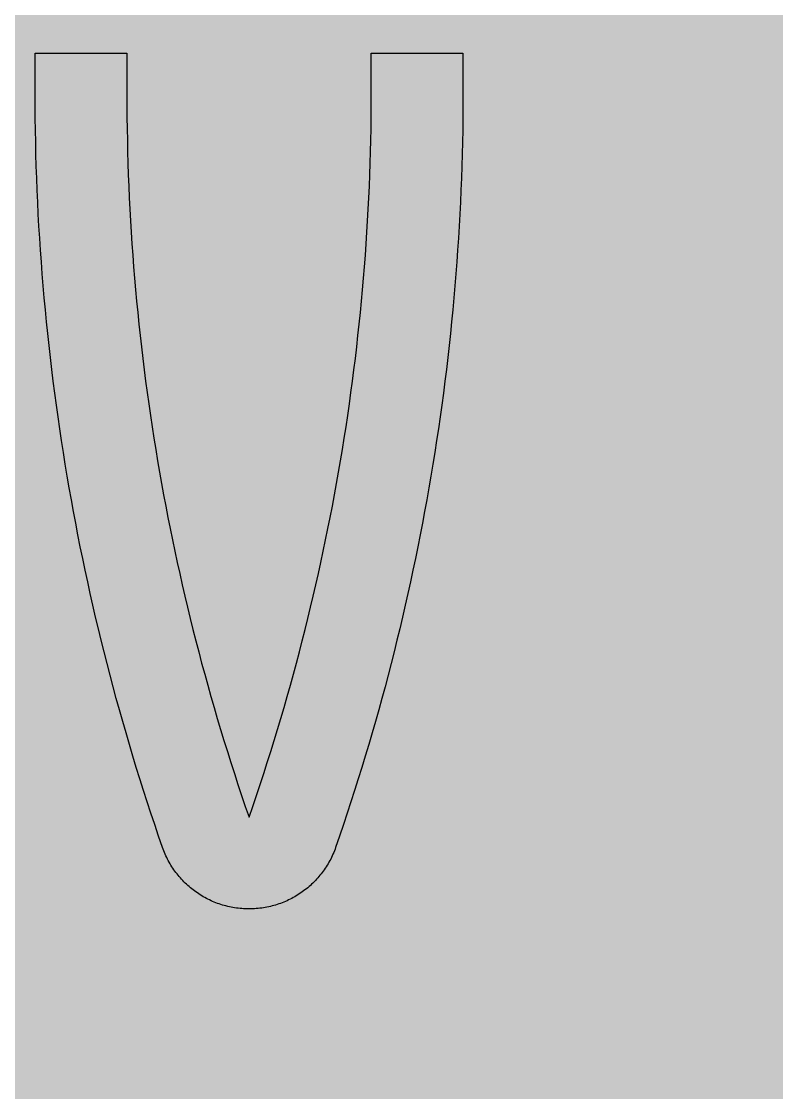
# Model space of a CAD drawing. Header units: metres. Extents: x -10.3 to 34.1, y -1.5 to 32.9.
# Drawn here: x -0.789 to 1.827, y 17.593 to 21.303 of the extents above; entities that cross this region are included whole.
import ezdxf

# ---------------------------------------------------------------- set-up
doc = ezdxf.new("R2010")
doc.units = ezdxf.units.M

msp = doc.modelspace()

# ---------------------------------------------------------------- hatches: boundary and pattern name
at = {"true_color": 0xf1efea}
msp.add_hatch(color=7, dxfattribs=at).paths.add_polyline_path([(-5.715, 5), (-5.7229, 5), (-5.7307, 5.0001), (-5.7387, 5.0004), (-5.7465, 5.0008), (-5.7544, 5.0012), (-5.7621, 5.0017), (-5.77, 5.0024), (-5.7777, 5.003), (-5.7855, 5.0039), (-5.7933, 5.0048), (-5.8011, 5.0058), (-5.8088, 5.0069), (-5.8165, 5.0081), (-5.8242, 5.0094), (-5.8318, 5.0108), (-5.8395, 5.0123), (-5.8471, 5.0139), (-5.8546, 5.0155), (-5.8623, 5.0173), (-5.8698, 5.0191), (-5.8773, 5.021), (-5.8847, 5.0231), (-5.8922, 5.0252), (-5.8997, 5.0274), (-5.9071, 5.0297), (-5.9145, 5.0321), (-5.9218, 5.0346), (-5.9291, 5.0371), (-5.9364, 5.0398), (-5.9436, 5.0425), (-5.9508, 5.0454), (-5.958, 5.0483), (-5.9651, 5.0513), (-5.9722, 5.0544), (-5.9793, 5.0576), (-5.9863, 5.0608), (-5.9933, 5.0642), (-6.0003, 5.0677), (-6.0071, 5.0712), (-6.014, 5.0747), (-6.0208, 5.0785), (-6.0276, 5.0822), (-6.0343, 5.0861), (-6.041, 5.0901), (-6.0476, 5.094), (-6.0542, 5.0981), (-6.0608, 5.1023), (-6.0673, 5.1066), (-6.0737, 5.111), (-6.0801, 5.1154), (-6.0865, 5.1199), (-6.0928, 5.1245), (-6.099, 5.1292), (-6.1052, 5.134), (-6.1113, 5.1388), (-6.1174, 5.1437), (-6.1235, 5.1487), (-6.1294, 5.1538), (-6.1354, 5.1589), (-6.1411, 5.1642), (-6.147, 5.1695), (-6.1527, 5.1749), (-6.1584, 5.1804), (-6.164, 5.1859), (-6.1696, 5.1916), (-6.175, 5.1972), (-6.1804, 5.2029), (-6.1857, 5.2087), (-6.191, 5.2146), (-6.1961, 5.2205), (-6.2012, 5.2265), (-6.2061, 5.2325), (-6.2111, 5.2386), (-6.216, 5.2447), (-6.2207, 5.2509), (-6.2253, 5.2572), (-6.23, 5.2634), (-6.2345, 5.2698), (-6.2389, 5.2762), (-6.2433, 5.2826), (-6.2476, 5.2892), (-6.2518, 5.2957), (-6.2559, 5.3023), (-6.2599, 5.3089), (-6.2638, 5.3156), (-6.2677, 5.3223), (-6.2714, 5.3291), (-6.2752, 5.336), (-6.2788, 5.3428), (-6.2823, 5.3497), (-6.2858, 5.3566), (-6.2891, 5.3636), (-6.2924, 5.3706), (-6.2955, 5.3777), (-6.2986, 5.3848), (-6.3016, 5.392), (-6.3046, 5.3991), (-6.3074, 5.4063), (-6.3102, 5.4135), (-6.3128, 5.4208), (-6.3153, 5.4282), (-6.3179, 5.4355), (-6.3202, 5.4429), (-6.3226, 5.4503), (-6.3248, 5.4577), (-6.3268, 5.4652), (-6.3289, 5.4727), (-6.3309, 5.4802), (-6.3327, 5.4878), (-6.3345, 5.4953), (-6.3361, 5.5028), (-6.3377, 5.5105), (-6.3392, 5.5182), (-6.3406, 5.5258), (-6.3419, 5.5335), (-6.3431, 5.5412), (-6.3441, 5.5489), (-6.3451, 5.5566), (-6.346, 5.5644), (-6.3469, 5.5722), (-6.3476, 5.58), (-6.3483, 5.5878), (-6.3488, 5.5957), (-6.3492, 5.6035), (-6.3496, 5.6113), (-6.3498, 5.6192), (-6.3499, 5.627), (-6.35, 5.635), (-6.35, 21.2983), (-6.3499, 21.3062), (-6.3498, 21.314), (-6.3496, 21.322), (-6.3492, 21.3298), (-6.3488, 21.3377), (-6.3483, 21.3454), (-6.3476, 21.3533), (-6.3469, 21.361), (-6.346, 21.3688), (-6.3451, 21.3766), (-6.3441, 21.3844), (-6.3431, 21.3921), (-6.3419, 21.3998), (-6.3406, 21.4075), (-6.3392, 21.4151), (-6.3377, 21.4228), (-6.3361, 21.4304), (-6.3345, 21.4379), (-6.3327, 21.4456), (-6.3309, 21.453), (-6.3289, 21.4606), (-6.3268, 21.468), (-6.3248, 21.4755), (-6.3226, 21.483), (-6.3202, 21.4904), (-6.3179, 21.4978), (-6.3153, 21.5051), (-6.3128, 21.5124), (-6.3102, 21.5196), (-6.3074, 21.5269), (-6.3046, 21.5341), (-6.3016, 21.5413), (-6.2986, 21.5484), (-6.2955, 21.5555), (-6.2924, 21.5626), (-6.2891, 21.5696), (-6.2858, 21.5765), (-6.2823, 21.5836), (-6.2788, 21.5904), (-6.2752, 21.5973), (-6.2714, 21.6041), (-6.2677, 21.6109), (-6.2638, 21.6176), (-6.2599, 21.6243), (-6.2559, 21.6309), (-6.2518, 21.6375), (-6.2476, 21.6441), (-6.2433, 21.6506), (-6.2389, 21.657), (-6.2345, 21.6634), (-6.23, 21.6697), (-6.2253, 21.6761), (-6.2207, 21.6823), (-6.216, 21.6885), (-6.2111, 21.6947), (-6.2061, 21.7007), (-6.2012, 21.7068), (-6.1961, 21.7127), (-6.191, 21.7187), (-6.1857, 21.7244), (-6.1804, 21.7302), (-6.175, 21.736), (-6.1696, 21.7417), (-6.164, 21.7473), (-6.1584, 21.7529), (-6.1527, 21.7583), (-6.147, 21.7637), (-6.1411, 21.769), (-6.1354, 21.7742), (-6.1294, 21.7794), (-6.1235, 21.7845), (-6.1174, 21.7894), (-6.1113, 21.7944), (-6.1052, 21.7992), (-6.099, 21.804), (-6.0928, 21.8086), (-6.0865, 21.8133), (-6.0801, 21.8178), (-6.0737, 21.8222), (-6.0673, 21.8266), (-6.0608, 21.8309), (-6.0542, 21.8351), (-6.0476, 21.8392), (-6.041, 21.8432), (-6.0343, 21.8471), (-6.0276, 21.851), (-6.0208, 21.8548), (-6.014, 21.8585), (-6.0071, 21.8621), (-6.0003, 21.8656), (-5.9933, 21.8691), (-5.9863, 21.8724), (-5.9793, 21.8756), (-5.9722, 21.8788), (-5.9651, 21.882), (-5.958, 21.8849), (-5.9508, 21.8879), (-5.9436, 21.8907), (-5.9364, 21.8935), (-5.9291, 21.8961), (-5.9218, 21.8986), (-5.9145, 21.9012), (-5.9071, 21.9035), (-5.8997, 21.9058), (-5.8922, 21.908), (-5.8847, 21.9101), (-5.8773, 21.9122), (-5.8698, 21.9141), (-5.8623, 21.916), (-5.8546, 21.9178), (-5.8471, 21.9194), (-5.8395, 21.921), (-5.8318, 21.9225), (-5.8242, 21.9239), (-5.8165, 21.9252), (-5.8088, 21.9263), (-5.8011, 21.9274), (-5.7933, 21.9284), (-5.7855, 21.9293), (-5.7777, 21.9302), (-5.77, 21.931), (-5.7621, 21.9316), (-5.7544, 21.9321), (-5.7465, 21.9325), (-5.7387, 21.9329), (-5.7307, 21.9331), (-5.7229, 21.9332), (-5.715, 21.9333), (5.715, 21.9333), (5.7229, 21.9332), (5.7307, 21.9331), (5.7387, 21.9329), (5.7465, 21.9325), (5.7544, 21.9321), (5.7621, 21.9316), (5.77, 21.931), (5.7778, 21.9302), (5.7855, 21.9293), (5.7933, 21.9284), (5.8011, 21.9274), (5.8088, 21.9263), (5.8165, 21.9252), (5.8242, 21.9239), (5.8319, 21.9225), (5.8395, 21.921), (5.8471, 21.9194), (5.8547, 21.9178), (5.8623, 21.916), (5.8698, 21.9141), (5.8773, 21.9122), (5.8848, 21.9101), (5.8923, 21.908), (5.8997, 21.9058), (5.9071, 21.9035), (5.9145, 21.9012), (5.9218, 21.8986), (5.9291, 21.8961), (5.9364, 21.8935), (5.9436, 21.8907), (5.9509, 21.8879), (5.958, 21.8849), (5.9651, 21.882), (5.9723, 21.8788), (5.9793, 21.8756), (5.9863, 21.8724), (5.9933, 21.8691), (6.0003, 21.8656), (6.0072, 21.8621), (6.0141, 21.8585), (6.0208, 21.8548), (6.0276, 21.851), (6.0344, 21.8471), (6.041, 21.8432), (6.0477, 21.8392), (6.0543, 21.8351), (6.0608, 21.8309), (6.0673, 21.8266), (6.0738, 21.8222), (6.0802, 21.8178), (6.0865, 21.8133), (6.0928, 21.8086), (6.0991, 21.804), (6.1053, 21.7992), (6.1114, 21.7944), (6.1175, 21.7894), (6.1235, 21.7845), (6.1295, 21.7794), (6.1354, 21.7742), (6.1412, 21.769), (6.147, 21.7637), (6.1527, 21.7583), (6.1584, 21.7529), (6.164, 21.7473), (6.1696, 21.7417), (6.1751, 21.736), (6.1805, 21.7302), (6.1857, 21.7244), (6.191, 21.7187), (6.1962, 21.7127), (6.2012, 21.7068), (6.2062, 21.7007), (6.2111, 21.6947), (6.216, 21.6885), (6.2207, 21.6823), (6.2254, 21.6761), (6.23, 21.6697), (6.2346, 21.6634), (6.239, 21.657), (6.2433, 21.6506), (6.2476, 21.6441), (6.2518, 21.6375), (6.2559, 21.6309), (6.2599, 21.6243), (6.2639, 21.6176), (6.2677, 21.6109), (6.2715, 21.6041), (6.2752, 21.5973), (6.2788, 21.5904), (6.2824, 21.5836), (6.2858, 21.5765), (6.2891, 21.5696), (6.2924, 21.5626), (6.2955, 21.5555), (6.2987, 21.5484), (6.3017, 21.5413), (6.3046, 21.5341), (6.3074, 21.5269), (6.3102, 21.5196), (6.3128, 21.5124), (6.3154, 21.5051), (6.3179, 21.4978), (6.3202, 21.4904), (6.3226, 21.483), (6.3248, 21.4755), (6.3269, 21.468), (6.3289, 21.4606), (6.3308, 21.453), (6.3327, 21.4456), (6.3345, 21.4379), (6.3361, 21.4304), (6.3377, 21.4228), (6.3392, 21.4151), (6.3406, 21.4075), (6.3419, 21.3998), (6.343, 21.3921), (6.3441, 21.3844), (6.3451, 21.3766), (6.3461, 21.3688), (6.3469, 21.361), (6.3476, 21.3533), (6.3483, 21.3454), (6.3488, 21.3377), (6.3492, 21.3298), (6.3496, 21.322), (6.3498, 21.314), (6.3499, 21.3062), (6.35, 21.2983), (6.35, 5.635), (6.3499, 5.627), (6.3498, 5.6192), (6.3496, 5.6113), (6.3492, 5.6035), (6.3488, 5.5957), (6.3483, 5.5878), (6.3476, 5.58), (6.3469, 5.5722), (6.3461, 5.5644), (6.3451, 5.5566), (6.3441, 5.5489), (6.343, 5.5412), (6.3419, 5.5335), (6.3406, 5.5258), (6.3392, 5.5182), (6.3377, 5.5105), (6.3361, 5.5028), (6.3345, 5.4953), (6.3327, 5.4878), (6.3308, 5.4802), (6.3289, 5.4727), (6.3269, 5.4652), (6.3248, 5.4577), (6.3226, 5.4503), (6.3202, 5.4429), (6.3179, 5.4355), (6.3154, 5.4282), (6.3128, 5.4208), (6.3102, 5.4135), (6.3074, 5.4063), (6.3046, 5.3991), (6.3017, 5.392), (6.2987, 5.3848), (6.2955, 5.3777), (6.2924, 5.3706), (6.2891, 5.3636), (6.2858, 5.3566), (6.2824, 5.3497), (6.2788, 5.3428), (6.2752, 5.336), (6.2715, 5.3291), (6.2677, 5.3223), (6.2639, 5.3156), (6.2599, 5.3089), (6.2559, 5.3023), (6.2518, 5.2957), (6.2476, 5.2892), (6.2433, 5.2826), (6.239, 5.2762), (6.2346, 5.2698), (6.23, 5.2634), (6.2254, 5.2572), (6.2207, 5.2509), (6.216, 5.2447), (6.2111, 5.2386), (6.2062, 5.2325), (6.2012, 5.2265), (6.1962, 5.2205), (6.191, 5.2146), (6.1857, 5.2087), (6.1805, 5.2029), (6.1751, 5.1972), (6.1696, 5.1916), (6.164, 5.1859), (6.1584, 5.1804), (6.1527, 5.1749), (6.147, 5.1695), (6.1412, 5.1642), (6.1354, 5.1589), (6.1295, 5.1538), (6.1235, 5.1487), (6.1175, 5.1437), (6.1114, 5.1388), (6.1053, 5.134), (6.0991, 5.1292), (6.0928, 5.1245), (6.0865, 5.1199), (6.0802, 5.1154), (6.0738, 5.111), (6.0673, 5.1066), (6.0608, 5.1023), (6.0543, 5.0981), (6.0477, 5.094), (6.041, 5.0901), (6.0344, 5.0861), (6.0276, 5.0822), (6.0208, 5.0785), (6.0141, 5.0747), (6.0072, 5.0712), (6.0003, 5.0677), (5.9933, 5.0642), (5.9863, 5.0608), (5.9793, 5.0576), (5.9723, 5.0544), (5.9651, 5.0513), (5.958, 5.0483), (5.9509, 5.0454), (5.9436, 5.0425), (5.9364, 5.0398), (5.9291, 5.0371), (5.9218, 5.0346), (5.9145, 5.0321), (5.9071, 5.0297), (5.8997, 5.0274), (5.8923, 5.0252), (5.8848, 5.0231), (5.8773, 5.021), (5.8698, 5.0191), (5.8623, 5.0173), (5.8547, 5.0155), (5.8471, 5.0139), (5.8395, 5.0123), (5.8319, 5.0108), (5.8242, 5.0094), (5.8165, 5.0081), (5.8088, 5.0069), (5.8011, 5.0058), (5.7933, 5.0048), (5.7855, 5.0039), (5.7778, 5.003), (5.77, 5.0024), (5.7621, 5.0017), (5.7544, 5.0012), (5.7465, 5.0008), (5.7387, 5.0004), (5.7307, 5.0001), (5.7229, 5), (5.715, 5)])
at = {"true_color": 0x292829}
msp.add_hatch(color=250, dxfattribs=at).paths.add_polyline_path([(0.4234, 21.1925), (0.7409, 21.1925), (0.7409, 21.0511), (0.7407, 21.0095), (0.7404, 20.9679), (0.7399, 20.9263), (0.7391, 20.8846), (0.7381, 20.843), (0.7369, 20.8015), (0.7355, 20.7599), (0.7338, 20.7184), (0.732, 20.6769), (0.73, 20.6353), (0.7277, 20.5939), (0.7252, 20.5524), (0.7224, 20.511), (0.7195, 20.4695), (0.7163, 20.4281), (0.713, 20.3868), (0.7094, 20.3454), (0.7056, 20.304), (0.7016, 20.2627), (0.6973, 20.2214), (0.6929, 20.1801), (0.6883, 20.1389), (0.6834, 20.0977), (0.6783, 20.0565), (0.673, 20.0154), (0.6675, 19.9742), (0.6617, 19.9331), (0.6557, 19.8921), (0.6496, 19.8511), (0.6432, 19.8101), (0.6366, 19.7691), (0.6298, 19.7282), (0.6228, 19.6872), (0.6156, 19.6464), (0.6081, 19.6056), (0.6004, 19.5649), (0.5926, 19.5241), (0.5845, 19.4834), (0.5762, 19.4427), (0.5677, 19.4021), (0.559, 19.3616), (0.5501, 19.321), (0.5408, 19.2806), (0.5315, 19.2401), (0.5219, 19.1997), (0.5121, 19.1594), (0.5021, 19.1191), (0.4919, 19.0789), (0.4815, 19.0386), (0.4709, 18.9985), (0.4601, 18.9584), (0.449, 18.9184), (0.4377, 18.8784), (0.4262, 18.8384), (0.4146, 18.7986), (0.4026, 18.7587), (0.3906, 18.719), (0.3782, 18.6793), (0.3657, 18.6396), (0.3529, 18.6), (0.34, 18.5605), (0.3269, 18.521), (0.3135, 18.4816), (0.2999, 18.4422), (0.2978, 18.4363), (0.2955, 18.4304), (0.2931, 18.4246), (0.2907, 18.4188), (0.2881, 18.4131), (0.2854, 18.4075), (0.2827, 18.4019), (0.2798, 18.3964), (0.2768, 18.391), (0.2738, 18.3857), (0.2706, 18.3804), (0.2673, 18.3752), (0.2639, 18.37), (0.2605, 18.365), (0.2569, 18.36), (0.2533, 18.3551), (0.2495, 18.3503), (0.2457, 18.3455), (0.2418, 18.3409), (0.2379, 18.3363), (0.2338, 18.3317), (0.2296, 18.3273), (0.2254, 18.323), (0.2211, 18.3188), (0.2168, 18.3146), (0.2123, 18.3105), (0.2077, 18.3065), (0.2031, 18.3025), (0.1984, 18.2987), (0.1937, 18.295), (0.1889, 18.2914), (0.184, 18.2878), (0.179, 18.2844), (0.174, 18.281), (0.1689, 18.2778), (0.1637, 18.2746), (0.1585, 18.2715), (0.1533, 18.2685), (0.1479, 18.2657), (0.1425, 18.2629), (0.1371, 18.2602), (0.1316, 18.2577), (0.1261, 18.2552), (0.1205, 18.2529), (0.1149, 18.2506), (0.1092, 18.2484), (0.1034, 18.2465), (0.0977, 18.2445), (0.0918, 18.2426), (0.0859, 18.241), (0.08, 18.2394), (0.074, 18.2378), (0.0681, 18.2365), (0.062, 18.2352), (0.056, 18.2341), (0.0499, 18.233), (0.0437, 18.2321), (0.0375, 18.2314), (0.0314, 18.2307), (0.0251, 18.2301), (0.0189, 18.2297), (0.0126, 18.2294), (0.0063, 18.2292), (0, 18.2292), (-0.0064, 18.2292), (-0.0126, 18.2294), (-0.0189, 18.2297), (-0.0252, 18.2301), (-0.0314, 18.2307), (-0.0375, 18.2314), (-0.0437, 18.2321), (-0.0499, 18.233), (-0.056, 18.2341), (-0.062, 18.2352), (-0.0681, 18.2365), (-0.074, 18.2378), (-0.08, 18.2394), (-0.0859, 18.241), (-0.0918, 18.2426), (-0.0976, 18.2445), (-0.1034, 18.2465), (-0.1092, 18.2484), (-0.1148, 18.2506), (-0.1204, 18.2529), (-0.1261, 18.2552), (-0.1316, 18.2577), (-0.1371, 18.2602), (-0.1425, 18.2629), (-0.1479, 18.2657), (-0.1533, 18.2685), (-0.1585, 18.2715), (-0.1637, 18.2746), (-0.1689, 18.2778), (-0.1739, 18.281), (-0.179, 18.2844), (-0.1839, 18.2878), (-0.1889, 18.2914), (-0.1937, 18.295), (-0.1984, 18.2987), (-0.2031, 18.3025), (-0.2077, 18.3065), (-0.2123, 18.3105), (-0.2167, 18.3146), (-0.2211, 18.3188), (-0.2254, 18.323), (-0.2296, 18.3273), (-0.2337, 18.3317), (-0.2379, 18.3363), (-0.2418, 18.3409), (-0.2457, 18.3455), (-0.2495, 18.3503), (-0.2532, 18.3551), (-0.2569, 18.36), (-0.2605, 18.365), (-0.2639, 18.37), (-0.2673, 18.3752), (-0.2705, 18.3804), (-0.2737, 18.3857), (-0.2768, 18.391), (-0.2798, 18.3964), (-0.2827, 18.4019), (-0.2854, 18.4075), (-0.2881, 18.4131), (-0.2907, 18.4188), (-0.2931, 18.4246), (-0.2955, 18.4304), (-0.2977, 18.4363), (-0.2999, 18.4422), (-0.3134, 18.4816), (-0.3268, 18.521), (-0.34, 18.5605), (-0.3529, 18.6), (-0.3656, 18.6396), (-0.3782, 18.6793), (-0.3905, 18.719), (-0.4026, 18.7587), (-0.4145, 18.7986), (-0.4262, 18.8384), (-0.4377, 18.8784), (-0.4489, 18.9184), (-0.46, 18.9584), (-0.4709, 18.9985), (-0.4815, 19.0386), (-0.4919, 19.0789), (-0.5021, 19.1191), (-0.5121, 19.1594), (-0.5219, 19.1997), (-0.5315, 19.2401), (-0.5408, 19.2806), (-0.55, 19.321), (-0.559, 19.3616), (-0.5676, 19.4021), (-0.5762, 19.4427), (-0.5845, 19.4834), (-0.5926, 19.5241), (-0.6004, 19.5649), (-0.6081, 19.6056), (-0.6156, 19.6464), (-0.6228, 19.6872), (-0.6298, 19.7282), (-0.6366, 19.7691), (-0.6432, 19.8101), (-0.6496, 19.8511), (-0.6557, 19.8921), (-0.6617, 19.9331), (-0.6675, 19.9742), (-0.673, 20.0154), (-0.6783, 20.0565), (-0.6834, 20.0977), (-0.6883, 20.1389), (-0.6929, 20.1801), (-0.6973, 20.2214), (-0.7016, 20.2627), (-0.7056, 20.304), (-0.7094, 20.3454), (-0.713, 20.3868), (-0.7163, 20.4281), (-0.7195, 20.4695), (-0.7224, 20.511), (-0.7252, 20.5524), (-0.7277, 20.5939), (-0.73, 20.6353), (-0.732, 20.6769), (-0.7338, 20.7184), (-0.7355, 20.7599), (-0.7369, 20.8015), (-0.7381, 20.843), (-0.7391, 20.8846), (-0.7399, 20.9263), (-0.7404, 20.9679), (-0.7407, 21.0095), (-0.7409, 21.0511), (-0.7408, 21.1925), (-0.4233, 21.1925), (-0.4233, 21.0511), (-0.4232, 21.0111), (-0.4229, 20.9711), (-0.4224, 20.9312), (-0.4216, 20.8913), (-0.4207, 20.8513), (-0.4196, 20.8115), (-0.4182, 20.7716), (-0.4166, 20.7317), (-0.4149, 20.6919), (-0.4129, 20.652), (-0.4107, 20.6122), (-0.4083, 20.5724), (-0.4056, 20.5325), (-0.4028, 20.4927), (-0.3999, 20.4531), (-0.3966, 20.4133), (-0.3931, 20.3736), (-0.3895, 20.3339), (-0.3857, 20.2942), (-0.3816, 20.2546), (-0.3773, 20.215), (-0.3729, 20.1754), (-0.3682, 20.1358), (-0.3633, 20.0963), (-0.3582, 20.0568), (-0.3528, 20.0173), (-0.3474, 19.9779), (-0.3416, 19.9384), (-0.3358, 19.8991), (-0.3296, 19.8597), (-0.3233, 19.8204), (-0.3167, 19.781), (-0.31, 19.7418), (-0.3031, 19.7026), (-0.2959, 19.6634), (-0.2885, 19.6243), (-0.281, 19.5852), (-0.2732, 19.5461), (-0.2653, 19.5071), (-0.2571, 19.4681), (-0.2487, 19.4292), (-0.2401, 19.3902), (-0.2314, 19.3514), (-0.2224, 19.3126), (-0.2132, 19.2738), (-0.2038, 19.2351), (-0.1942, 19.1964), (-0.1844, 19.1577), (-0.1744, 19.1192), (-0.1642, 19.0806), (-0.1537, 19.0421), (-0.1431, 19.0036), (-0.1323, 18.9653), (-0.1213, 18.9269), (-0.1101, 18.8887), (-0.0986, 18.8504), (-0.0871, 18.8122), (-0.0752, 18.7741), (-0.0631, 18.736), (-0.0509, 18.6981), (-0.0385, 18.6601), (-0.0259, 18.6222), (-0.0131, 18.5844), (0, 18.5466), (0, 18.5467), (0.013, 18.5844), (0.0259, 18.6223), (0.0385, 18.6601), (0.0509, 18.6981), (0.0631, 18.7361), (0.0752, 18.7741), (0.087, 18.8123), (0.0986, 18.8505), (0.1101, 18.8887), (0.1213, 18.927), (0.1323, 18.9653), (0.1431, 19.0037), (0.1537, 19.0421), (0.1642, 19.0806), (0.1744, 19.1192), (0.1844, 19.1577), (0.1942, 19.1964), (0.2038, 19.2351), (0.2132, 19.2738), (0.2224, 19.3126), (0.2314, 19.3514), (0.2401, 19.3903), (0.2488, 19.4292), (0.2571, 19.4681), (0.2653, 19.5071), (0.2732, 19.5461), (0.281, 19.5852), (0.2885, 19.6243), (0.2959, 19.6635), (0.3031, 19.7026), (0.31, 19.7418), (0.3167, 19.7811), (0.3233, 19.8204), (0.3296, 19.8597), (0.3358, 19.8991), (0.3416, 19.9384), (0.3474, 19.9779), (0.3528, 20.0173), (0.3582, 20.0568), (0.3633, 20.0963), (0.3682, 20.1358), (0.3728, 20.1754), (0.3773, 20.215), (0.3816, 20.2546), (0.3857, 20.2942), (0.3895, 20.3339), (0.3932, 20.3736), (0.3966, 20.4133), (0.3999, 20.4531), (0.4028, 20.4927), (0.4057, 20.5325), (0.4082, 20.5724), (0.4107, 20.6122), (0.4129, 20.652), (0.4149, 20.6919), (0.4166, 20.7317), (0.4182, 20.7716), (0.4196, 20.8115), (0.4207, 20.8513), (0.4217, 20.8913), (0.4224, 20.9312), (0.4229, 20.9711), (0.4233, 21.0111), (0.4233, 21.0511)])

# ---------------------------------------------------------------- linework, layer by layer
at = {"color": 250, "true_color": 0x292829}
msp.add_lwpolyline([(0.4234, 21.1925), (0.7409, 21.1925), (0.7409, 21.0511), (0.7407, 21.0095), (0.7404, 20.9679), (0.7399, 20.9263), (0.7391, 20.8846), (0.7381, 20.843), (0.7369, 20.8015), (0.7355, 20.7599), (0.7338, 20.7184), (0.732, 20.6769), (0.73, 20.6353), (0.7277, 20.5939), (0.7252, 20.5524), (0.7224, 20.511), (0.7195, 20.4695), (0.7163, 20.4281), (0.713, 20.3868), (0.7094, 20.3454), (0.7056, 20.304), (0.7016, 20.2627), (0.6973, 20.2214), (0.6929, 20.1801), (0.6883, 20.1389), (0.6834, 20.0977), (0.6783, 20.0565), (0.673, 20.0154), (0.6675, 19.9742), (0.6617, 19.9331), (0.6557, 19.8921), (0.6496, 19.8511), (0.6432, 19.8101), (0.6366, 19.7691), (0.6298, 19.7282), (0.6228, 19.6872), (0.6156, 19.6464), (0.6081, 19.6056), (0.6004, 19.5649), (0.5926, 19.5241), (0.5845, 19.4834), (0.5762, 19.4427), (0.5677, 19.4021), (0.559, 19.3616), (0.5501, 19.321), (0.5408, 19.2806), (0.5315, 19.2401), (0.5219, 19.1997), (0.5121, 19.1594), (0.5021, 19.1191), (0.4919, 19.0789), (0.4815, 19.0386), (0.4709, 18.9985), (0.4601, 18.9584), (0.449, 18.9184), (0.4377, 18.8784), (0.4262, 18.8384), (0.4146, 18.7986), (0.4026, 18.7587), (0.3906, 18.719), (0.3782, 18.6793), (0.3657, 18.6396), (0.3529, 18.6), (0.34, 18.5605), (0.3269, 18.521), (0.3135, 18.4816), (0.2999, 18.4422), (0.2978, 18.4363), (0.2955, 18.4304), (0.2931, 18.4246), (0.2907, 18.4188), (0.2881, 18.4131), (0.2854, 18.4075), (0.2827, 18.4019), (0.2798, 18.3964), (0.2768, 18.391), (0.2738, 18.3857), (0.2706, 18.3804), (0.2673, 18.3752), (0.2639, 18.37), (0.2605, 18.365), (0.2569, 18.36), (0.2533, 18.3551), (0.2495, 18.3503), (0.2457, 18.3455), (0.2418, 18.3409), (0.2379, 18.3363), (0.2338, 18.3317), (0.2296, 18.3273), (0.2254, 18.323), (0.2211, 18.3188), (0.2168, 18.3146), (0.2123, 18.3105), (0.2077, 18.3065), (0.2031, 18.3025), (0.1984, 18.2987), (0.1937, 18.295), (0.1889, 18.2914), (0.184, 18.2878), (0.179, 18.2844), (0.174, 18.281), (0.1689, 18.2778), (0.1637, 18.2746), (0.1585, 18.2715), (0.1533, 18.2685), (0.1479, 18.2657), (0.1425, 18.2629), (0.1371, 18.2602), (0.1316, 18.2577), (0.1261, 18.2552), (0.1205, 18.2529), (0.1149, 18.2506), (0.1092, 18.2484), (0.1034, 18.2465), (0.0977, 18.2445), (0.0918, 18.2426), (0.0859, 18.241), (0.08, 18.2394), (0.074, 18.2378), (0.0681, 18.2365), (0.062, 18.2352), (0.056, 18.2341), (0.0499, 18.233), (0.0437, 18.2321), (0.0375, 18.2314), (0.0314, 18.2307), (0.0251, 18.2301), (0.0189, 18.2297), (0.0126, 18.2294), (0.0063, 18.2292), (0, 18.2292), (-0.0064, 18.2292), (-0.0126, 18.2294), (-0.0189, 18.2297), (-0.0252, 18.2301), (-0.0314, 18.2307), (-0.0375, 18.2314), (-0.0437, 18.2321), (-0.0499, 18.233), (-0.056, 18.2341), (-0.062, 18.2352), (-0.0681, 18.2365), (-0.074, 18.2378), (-0.08, 18.2394), (-0.0859, 18.241), (-0.0918, 18.2426), (-0.0976, 18.2445), (-0.1034, 18.2465), (-0.1092, 18.2484), (-0.1148, 18.2506), (-0.1204, 18.2529), (-0.1261, 18.2552), (-0.1316, 18.2577), (-0.1371, 18.2602), (-0.1425, 18.2629), (-0.1479, 18.2657), (-0.1533, 18.2685), (-0.1585, 18.2715), (-0.1637, 18.2746), (-0.1689, 18.2778), (-0.1739, 18.281), (-0.179, 18.2844), (-0.1839, 18.2878), (-0.1889, 18.2914), (-0.1937, 18.295), (-0.1984, 18.2987), (-0.2031, 18.3025), (-0.2077, 18.3065), (-0.2123, 18.3105), (-0.2167, 18.3146), (-0.2211, 18.3188), (-0.2254, 18.323), (-0.2296, 18.3273), (-0.2337, 18.3317), (-0.2379, 18.3363), (-0.2418, 18.3409), (-0.2457, 18.3455), (-0.2495, 18.3503), (-0.2532, 18.3551), (-0.2569, 18.36), (-0.2605, 18.365), (-0.2639, 18.37), (-0.2673, 18.3752), (-0.2705, 18.3804), (-0.2737, 18.3857), (-0.2768, 18.391), (-0.2798, 18.3964), (-0.2827, 18.4019), (-0.2854, 18.4075), (-0.2881, 18.4131), (-0.2907, 18.4188), (-0.2931, 18.4246), (-0.2955, 18.4304), (-0.2977, 18.4363), (-0.2999, 18.4422), (-0.3134, 18.4816), (-0.3268, 18.521), (-0.34, 18.5605), (-0.3529, 18.6), (-0.3656, 18.6396), (-0.3782, 18.6793), (-0.3905, 18.719), (-0.4026, 18.7587), (-0.4145, 18.7986), (-0.4262, 18.8384), (-0.4377, 18.8784), (-0.4489, 18.9184), (-0.46, 18.9584), (-0.4709, 18.9985), (-0.4815, 19.0386), (-0.4919, 19.0789), (-0.5021, 19.1191), (-0.5121, 19.1594), (-0.5219, 19.1997), (-0.5315, 19.2401), (-0.5408, 19.2806), (-0.55, 19.321), (-0.559, 19.3616), (-0.5676, 19.4021), (-0.5762, 19.4427), (-0.5845, 19.4834), (-0.5926, 19.5241), (-0.6004, 19.5649), (-0.6081, 19.6056), (-0.6156, 19.6464), (-0.6228, 19.6872), (-0.6298, 19.7282), (-0.6366, 19.7691), (-0.6432, 19.8101), (-0.6496, 19.8511), (-0.6557, 19.8921), (-0.6617, 19.9331), (-0.6675, 19.9742), (-0.673, 20.0154), (-0.6783, 20.0565), (-0.6834, 20.0977), (-0.6883, 20.1389), (-0.6929, 20.1801), (-0.6973, 20.2214), (-0.7016, 20.2627), (-0.7056, 20.304), (-0.7094, 20.3454), (-0.713, 20.3868), (-0.7163, 20.4281), (-0.7195, 20.4695), (-0.7224, 20.511), (-0.7252, 20.5524), (-0.7277, 20.5939), (-0.73, 20.6353), (-0.732, 20.6769), (-0.7338, 20.7184), (-0.7355, 20.7599), (-0.7369, 20.8015), (-0.7381, 20.843), (-0.7391, 20.8846), (-0.7399, 20.9263), (-0.7404, 20.9679), (-0.7407, 21.0095), (-0.7409, 21.0511), (-0.7408, 21.1925), (-0.4233, 21.1925), (-0.4233, 21.0511), (-0.4232, 21.0111), (-0.4229, 20.9711), (-0.4224, 20.9312), (-0.4216, 20.8913), (-0.4207, 20.8513), (-0.4196, 20.8115), (-0.4182, 20.7716), (-0.4166, 20.7317), (-0.4149, 20.6919), (-0.4129, 20.652), (-0.4107, 20.6122), (-0.4083, 20.5724), (-0.4056, 20.5325), (-0.4028, 20.4927), (-0.3999, 20.4531), (-0.3966, 20.4133), (-0.3931, 20.3736), (-0.3895, 20.3339), (-0.3857, 20.2942), (-0.3816, 20.2546), (-0.3773, 20.215), (-0.3729, 20.1754), (-0.3682, 20.1358), (-0.3633, 20.0963), (-0.3582, 20.0568), (-0.3528, 20.0173), (-0.3474, 19.9779), (-0.3416, 19.9384), (-0.3358, 19.8991), (-0.3296, 19.8597), (-0.3233, 19.8204), (-0.3167, 19.781), (-0.31, 19.7418), (-0.3031, 19.7026), (-0.2959, 19.6634), (-0.2885, 19.6243), (-0.281, 19.5852), (-0.2732, 19.5461), (-0.2653, 19.5071), (-0.2571, 19.4681), (-0.2487, 19.4292), (-0.2401, 19.3902), (-0.2314, 19.3514), (-0.2224, 19.3126), (-0.2132, 19.2738), (-0.2038, 19.2351), (-0.1942, 19.1964), (-0.1844, 19.1577), (-0.1744, 19.1192), (-0.1642, 19.0806), (-0.1537, 19.0421), (-0.1431, 19.0036), (-0.1323, 18.9653), (-0.1213, 18.9269), (-0.1101, 18.8887), (-0.0986, 18.8504), (-0.0871, 18.8122), (-0.0752, 18.7741), (-0.0631, 18.736), (-0.0509, 18.6981), (-0.0385, 18.6601), (-0.0259, 18.6222), (-0.0131, 18.5844), (0, 18.5466), (0, 18.5467), (0.013, 18.5844), (0.0259, 18.6223), (0.0385, 18.6601), (0.0509, 18.6981), (0.0631, 18.7361), (0.0752, 18.7741), (0.087, 18.8123), (0.0986, 18.8505), (0.1101, 18.8887), (0.1213, 18.927), (0.1323, 18.9653), (0.1431, 19.0037), (0.1537, 19.0421), (0.1642, 19.0806), (0.1744, 19.1192), (0.1844, 19.1577), (0.1942, 19.1964), (0.2038, 19.2351), (0.2132, 19.2738), (0.2224, 19.3126), (0.2314, 19.3514), (0.2401, 19.3903), (0.2488, 19.4292), (0.2571, 19.4681), (0.2653, 19.5071), (0.2732, 19.5461), (0.281, 19.5852), (0.2885, 19.6243), (0.2959, 19.6635), (0.3031, 19.7026), (0.31, 19.7418), (0.3167, 19.7811), (0.3233, 19.8204), (0.3296, 19.8597), (0.3358, 19.8991), (0.3416, 19.9384), (0.3474, 19.9779), (0.3528, 20.0173), (0.3582, 20.0568), (0.3633, 20.0963), (0.3682, 20.1358), (0.3728, 20.1754), (0.3773, 20.215), (0.3816, 20.2546), (0.3857, 20.2942), (0.3895, 20.3339), (0.3932, 20.3736), (0.3966, 20.4133), (0.3999, 20.4531), (0.4028, 20.4927), (0.4057, 20.5325), (0.4082, 20.5724), (0.4107, 20.6122), (0.4129, 20.652), (0.4149, 20.6919), (0.4166, 20.7317), (0.4182, 20.7716), (0.4196, 20.8115), (0.4207, 20.8513), (0.4217, 20.8913), (0.4224, 20.9312), (0.4229, 20.9711), (0.4233, 21.0111), (0.4233, 21.0511), (0.4234, 21.1925)], dxfattribs=at)

doc.saveas('drawing.dxf')
